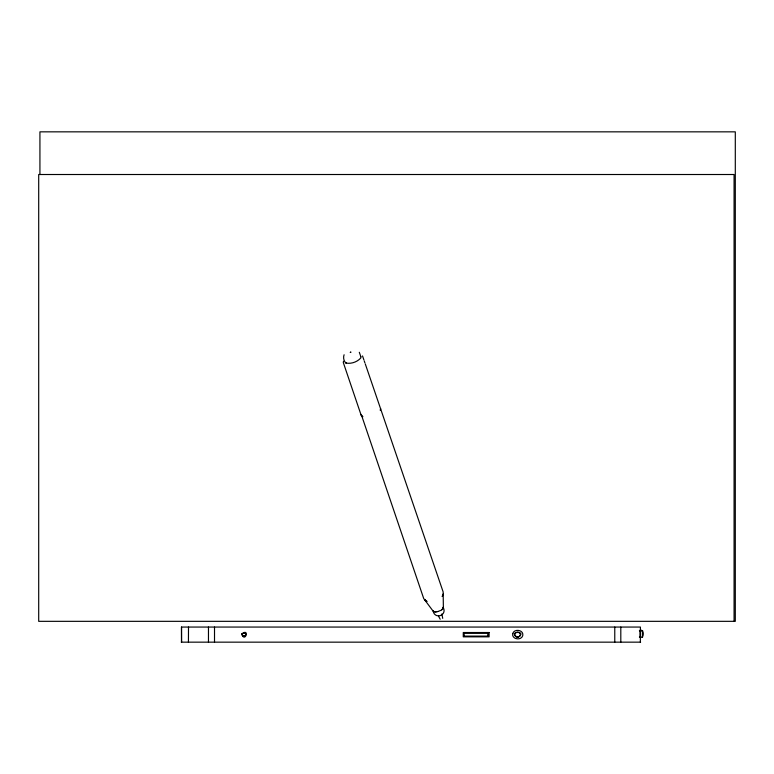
<?xml version="1.0" encoding="UTF-8"?>
<svg xmlns="http://www.w3.org/2000/svg" width="774" height="774" viewBox="0 0 774 774"><rect width="100%" height="100%" fill="white"/><g stroke="black" fill="none" stroke-linecap="round" stroke-linejoin="round"><path stroke-width="1.16" d="M641.965 631.303L641.975 630.549M640.146 637.021L640.146 630.549M642.41 637.021L642.41 630.549M443.221 608.006L443.144 607.474M642.633 630.549L642.633 637.021M361.274 414.535L423.726 598.583L433.14 611.17C434.92 619.568 447.091 615.553 443.376 607.754L443.173 594.074M242.368 634.99L242.543 633.867M245.261 635.657L245.851 634.603L245.261 633.558M516.974 637.012C507.289 630.936 527.955 630.907 518.27 637.012M516.248 636.76C513.946 635.88 514.623 632.455 516.974 632.203M517.506 632.116C520.167 631.768 521.705 635.677 518.996 636.76M361.264 414.458L361.497 415.87L362.871 416.712L361.177 415.29L343.308 362.561L343.472 361.284M443.154 594.809L443.173 592.004L365.309 364.012M442.728 618.368L441.857 613.946M344.101 354.753C342.979 357.404 343.801 361.671 346.259 363.2L345.872 363.025C351.154 364.119 357.307 361.98 360.839 357.917L360.955 356.843M442.999 594.993L442.631 595.748M443.096 608.403L441.557 609.931M443.125 608.528L443.067 607.29M442.341 596.135L442.776 595.583M442.486 595.98L442.138 596.386M442.815 608.838L441.867 609.719M440.948 610.318L437.958 611.508M243.123 633.326L244.536 633.171M244.468 636.034L244.971 635.889M437.987 611.489L437.136 611.683M437.068 611.702L435.423 611.886M244.536 636.034L243.123 635.889M517.506 637.099L518.512 637.012M436.313 611.808L433.421 611.45M181.532 627.056L181.532 642.159L181.474 627.056L640.408 627.056L640.35 642.159M639.392 630.549C644.336 627.608 644.336 639.963 639.392 637.021M464.042 633.248L488.23 633.248L488.23 636.112L464.042 636.112M181.271 642.159L640.611 642.159M435.191 611.847C433.421 612.563 432.637 609.148 433.459 611.305M516.732 637.012L517.748 637.099M426.174 601.195C429.086 601.824 424.065 601.224 424.926 599.434M244.468 633.171L244.971 633.326M243.626 636.034L242.755 635.657M426 601.059L424.936 599.773M244.894 633.326L245.619 633.867M440.174 619.219L438.519 616.143M362.522 355.934L363.915 359.949M359.3 352.286L360.858 356.717M364.254 360.955L364.931 362.958M380.537 408.711L380.373 410.462L380.614 408.604M639.827 630.549L639.846 631.303M734.071 621.329L734.071 174.508L38.7 174.508L38.7 621.329L735.3 621.329L735.3 131.841L39.929 131.841L39.929 174.14M620.806 627.056L620.806 642.159M614.769 627.056L614.769 642.159M488.133 633.248L488.133 636.112M464.139 633.248L464.139 636.112M214.514 627.056L214.514 642.159M208.467 627.056L208.467 642.159M188.498 627.056L188.44 642.159M241.585 634.051C245.213 643.562 250.089 627.288 241.585 634.051M512.756 633.49C511.343 639.247 521.066 640.969 522.731 635.725C524.143 629.968 514.42 628.246 512.756 633.49M350.293 352.334L350.99 352.131L350.39 352.296M489.1 632.522L463.268 632.522L463.268 636.838L489.1 636.838L489.1 632.522"/></g></svg>
